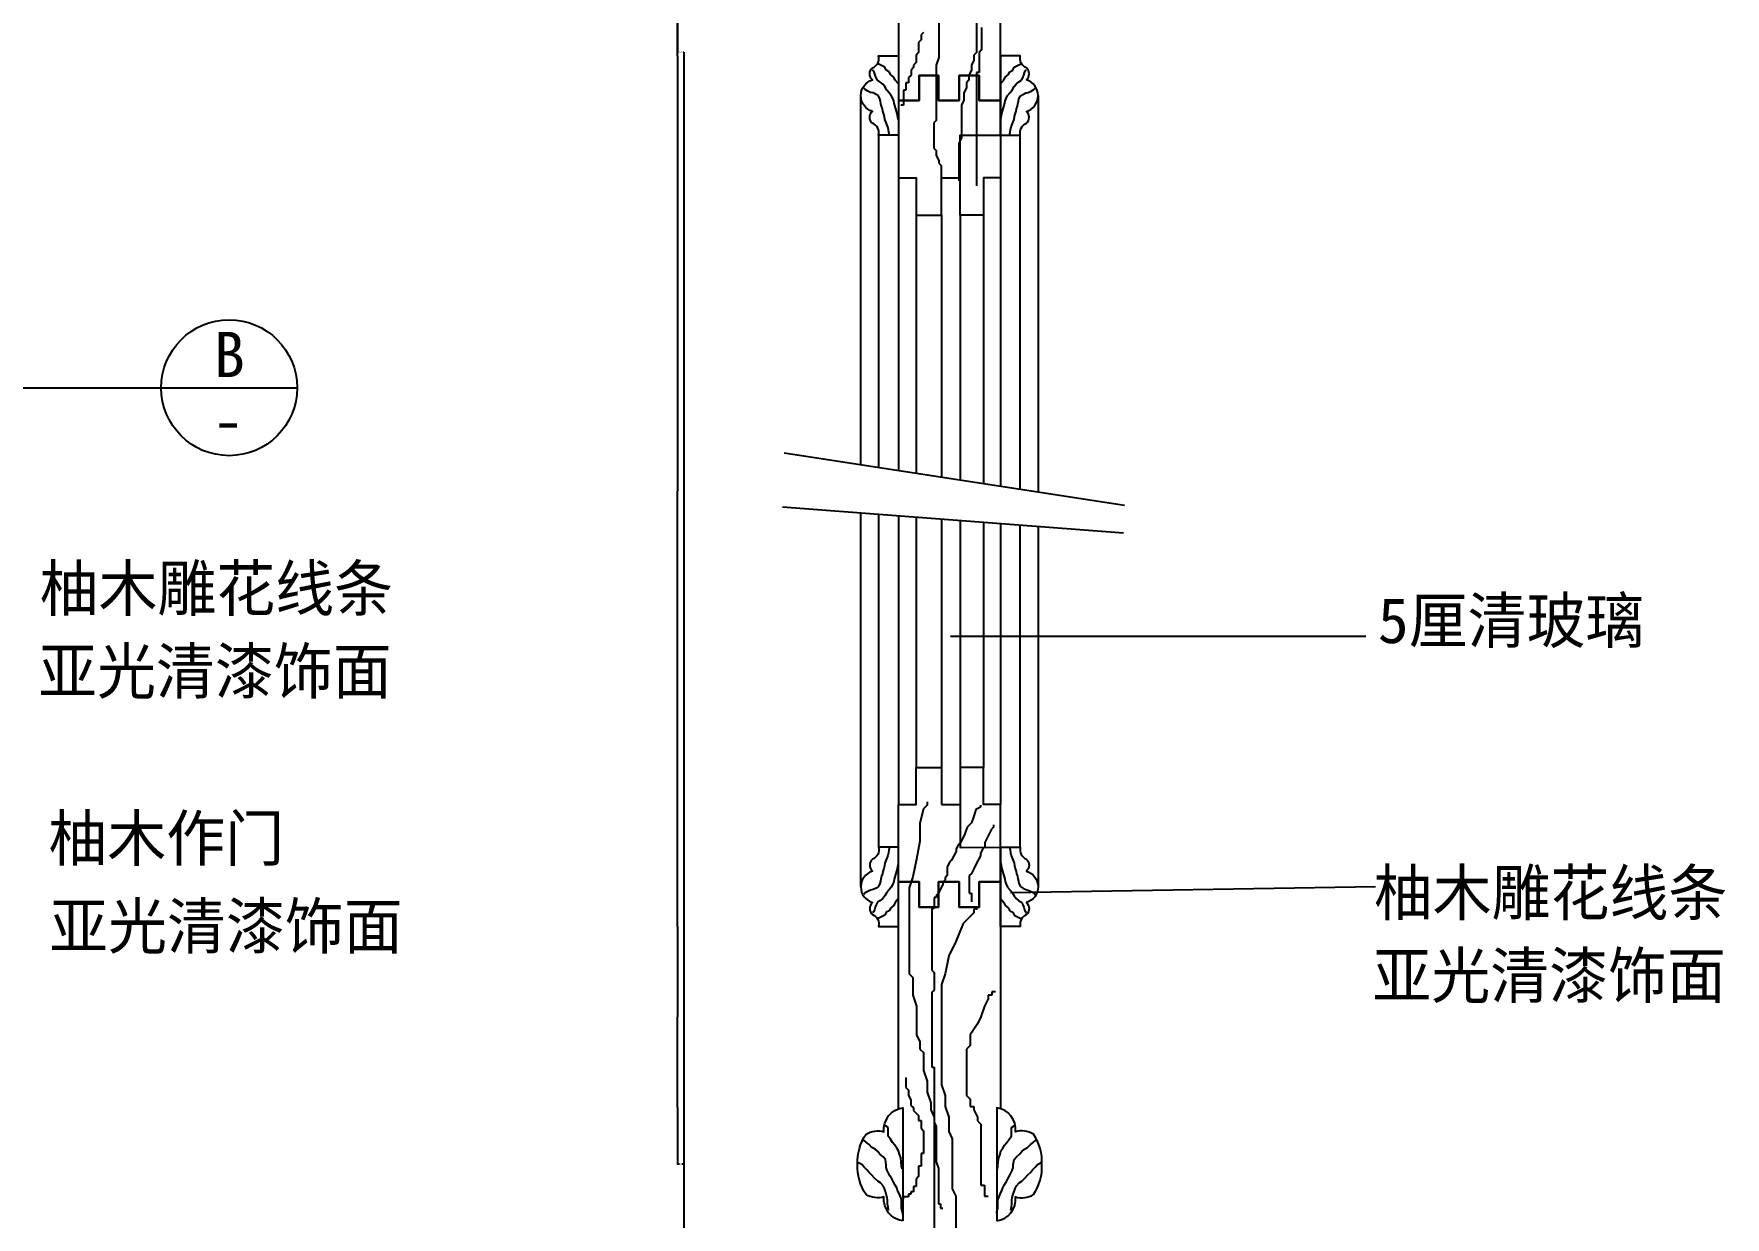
# Model space of a CAD drawing. Header units: metres. Extents: x 394 to 3676, y 649 to 5271.
# Drawn here: x 2168 to 3661, y 2483 to 3528 of the extents above; entities that cross this region are included whole.
import ezdxf

# ---------------------------------------------------------------- set-up
doc = ezdxf.new("R2010")
doc.units = ezdxf.units.M
for name, color, linetype in [('3', 3, 'Continuous'), ('4', 4, 'Continuous'), ('7', 7, 'Continuous'), ('BH', 3, 'Continuous'), ('DIM', 3, 'Continuous'), ('TEXT', 3, 'Continuous')]:
    doc.layers.add(name, color=color, linetype=linetype)
doc.dimstyles.get("Standard").update_dxf_attribs({"dimtxt": 2.5, "dimasz": 2.5, "dimexe": 1.25, "dimexo": 0.625, "dimtad": 1, "dimcen": 2.5, "dimazin": 3, "dimtfac": 1, "dimtmove": 0, "dimatfit": 3})

# ---------------------------------------------------------------- blocks, each defined once
blk = doc.blocks.new('MX10')
at = {"layer": '4'}
blk.add_lwpolyline([(10, 0), (-10, 0), (-10, -5, -0.37), (-6.99, -6.57, 0.44), (-3.97, -6.57, 0.74), (3.97, -6.57, 0.44), (6.99, -6.57, -0.37), (10, -5)], format="xyb", close=True, dxfattribs=at)
blk = doc.blocks.new('*D2')
for p, q in [((2736.28, 5049.67), (2736.28, 3511.47)), ((2736.53, 3511.47), (2737.27, 3511.47)), ((2741.27, 3511.47), (2742.01, 3511.47)), ((2742.26, 1973.26), (2742.26, 3511.47))]:
    blk.add_line(p, q)
at = {"layer": 'Defpoints'}
for p in [(2736.28, 5049.67), (2736.28, 3511.47), (2742.26, 1973.26)]:
    blk.add_point(p, dxfattribs=at)
at = {"layer": 'DIM', "insert": (2739.27, 3511.47), "char_height": 1, "attachment_point": 5}
blk.add_mtext('3100', dxfattribs=at)
blk = doc.blocks.new('*D10')
for p, q in [((2742.26, 3680), (2742.26, 3593.99)), ((2738.27, 3593.99), (2736.03, 3593.99)), ((2736.28, 3507.97), (2736.28, 3593.99)), ((2742.51, 3593.99), (2740.27, 3593.99))]:
    blk.add_line(p, q)
at = {"layer": 'Defpoints'}
for p in [(2742.26, 3680), (2742.26, 3593.99), (2736.28, 3507.97)]:
    blk.add_point(p, dxfattribs=at)
at = {"layer": 'DIM', "insert": (2739.27, 3593.99), "char_height": 1, "attachment_point": 5}
blk.add_mtext('80', dxfattribs=at)
blk = doc.blocks.new('*D13')
for p, q in [((2736.28, 2579.32), (2736.28, 2529.32)), ((2738.27, 2529.32), (2736.03, 2529.32)), ((2742.51, 2529.32), (2740.27, 2529.32)), ((2742.26, 2479.32), (2742.26, 2529.32))]:
    blk.add_line(p, q)
at = {"layer": 'Defpoints'}
for p in [(2736.28, 2579.32), (2742.26, 2529.32), (2742.26, 2479.32)]:
    blk.add_point(p, dxfattribs=at)
at = {"layer": 'DIM', "insert": (2739.27, 2529.32), "char_height": 1, "attachment_point": 5}
blk.add_mtext('50', dxfattribs=at)
blk = doc.blocks.new('*D14')
for p, q in [((2736.28, 2739.32), (2736.28, 2659.32)), ((2736.03, 2659.32), (2735.78, 2659.32)), ((2736.28, 2579.32), (2736.28, 2659.32)), ((2736.28, 2659.32), (2736.28, 2659.32)), ((2736.53, 2659.32), (2736.78, 2659.32))]:
    blk.add_line(p, q)
at = {"layer": 'Defpoints'}
for p in [(2736.28, 2739.32), (2736.28, 2659.32), (2736.28, 2579.32)]:
    blk.add_point(p, dxfattribs=at)
at = {"layer": 'DIM', "insert": (2736.28, 2660.445), "char_height": 1, "attachment_point": 5}
blk.add_mtext('80', dxfattribs=at)
blk = doc.blocks.new('*D16')
for p, q in [((2736.28, 3507.97), (2736.28, 3123.64)), ((2736.03, 3123.64), (2735.78, 3123.64)), ((2736.28, 2739.32), (2736.28, 3123.64)), ((2736.28, 3123.64), (2736.28, 3123.64)), ((2736.53, 3123.64), (2736.78, 3123.64))]:
    blk.add_line(p, q)
at = {"layer": 'Defpoints'}
for p in [(2736.28, 3507.97), (2736.28, 3123.64), (2736.28, 2739.32)]:
    blk.add_point(p, dxfattribs=at)
at = {"layer": 'DIM', "insert": (2736.28, 3124.765), "char_height": 1, "attachment_point": 5}
blk.add_mtext('1650', dxfattribs=at)

msp = doc.modelspace()

# ---------------------------------------------------------------- linework, layer by layer
at = {"layer": '3'}
for p, q in [((2913.97, 3437.96), (2913.97, 3144.72)), ((3038.97, 3125.53), (3038.97, 3437.96)), ((2931.47, 3400.23), (2931.47, 3142.03)), ((3021.47, 3400.23), (3021.47, 3128.22)), ((2947.08, 3367.5), (2947.08, 3139.64)), ((3006.57, 3367.5), (3006.57, 3130.51)), ((2830.58, 3157.51), (3131, 3111.41)), ((2829.14, 3109.73), (3130.02, 3086.89)), ((2913.97, 3103.29), (2913.97, 2809.2)), ((2931.47, 3101.96), (2931.47, 2846.93)), ((2947.08, 3100.78), (2947.08, 2879.65)), ((3006.57, 3096.26), (3006.57, 2879.65)), ((3021.47, 3095.13), (3021.47, 2846.93)), ((3038.97, 2809.2), (3038.97, 3093.8))]:
    msp.add_line(p, q, dxfattribs=at)
at = {"layer": '4'}
for points in [[(2985.08, 3490.71), (3002.6, 3490.71), (3002.6, 3468.58), (3021.47, 3468.58), (3021.47, 3666.37), (2931.47, 3666.37), (2931.47, 3468.58), (2949.59, 3468.58), (2949.59, 3490.71), (2966.74, 3490.71), (2966.74, 3468.58), (2985.08, 3468.58)], [(2969.5, 3400.23), (2985.88, 3400.23), (2985.88, 3438.12), (3021.47, 3437.96), (3021.47, 3468.58), (3002.6, 3468.58), (3002.6, 3490.71), (2985.08, 3490.71), (2985.08, 3468.58), (2966.74, 3468.58), (2966.74, 3490.71), (2949.59, 3490.71), (2949.59, 3468.58), (2931.47, 3468.58), (2931.47, 3400.23), (2947.08, 3400.23), (2947.08, 3367.5), (2969.5, 3367.5)], [(3021.47, 3437.96), (3021.47, 3400.23), (3006.57, 3400.23), (3006.57, 3367.5), (2985.88, 3367.5), (2985.88, 3438.12)], [(2969.5, 2846.93), (2985.88, 2846.93), (2985.88, 2809.04), (3021.47, 2809.2), (3021.47, 2778.58), (3002.6, 2778.58), (3002.6, 2756.44), (2985.08, 2756.44), (2985.08, 2778.58), (2966.74, 2778.58), (2966.74, 2756.44), (2949.59, 2756.44), (2949.59, 2778.58), (2931.47, 2778.58), (2931.47, 2846.93), (2947.08, 2846.93), (2947.08, 2879.65), (2969.5, 2879.65)], [(3021.47, 2809.2), (3021.47, 2846.93), (3006.57, 2846.93), (3006.57, 2879.65), (2985.88, 2879.65), (2985.88, 2809.04)]]:
    msp.add_lwpolyline(points, close=True, dxfattribs=at)
msp.add_lwpolyline([(2931.47, 2578.22), (2931.47, 2778.58), (2949.59, 2778.58), (2949.59, 2756.44), (2966.74, 2756.44), (2966.74, 2778.58), (2985.08, 2778.58), (2985.08, 2756.44), (3002.6, 2756.44), (3002.6, 2778.58), (3021.47, 2778.58), (3021.47, 2578.38)], dxfattribs=at)
for points in [[(2935.26, 2479.2, -0.4), (2918.68, 2500.45, -0.2), (2902.81, 2502.47, -0.16), (2895.31, 2529.2, -0.16), (2902.81, 2555.93, -0.2), (2918.68, 2557.96, -0.4), (2935.26, 2579.2)], [(3018.16, 2479.2, 0.4), (3034.74, 2500.45, 0.2), (3050.61, 2502.47, 0.16), (3058.11, 2529.2, 0.16), (3050.61, 2555.93, 0.2), (3034.74, 2557.96, 0.4), (3018.16, 2579.2)]]:
    msp.add_lwpolyline(points, format="xyb", close=True, dxfattribs=at)
at = {"layer": '7'}
for p, q in [((2898.26, 3147.13), (2898.26, 3472.96)), ((3054.69, 3472.96), (3054.69, 3123.12)), ((2969.5, 3367.5), (2969.5, 3136.2)), ((2985.88, 3367.5), (2985.88, 3133.68)), ((2898.26, 2774.2), (2898.26, 3104.48)), ((2969.5, 3099.08), (2969.5, 2879.65)), ((2985.88, 3097.83), (2985.88, 2879.65)), ((3054.69, 3092.61), (3054.69, 2774.2))]:
    msp.add_line(p, q, dxfattribs=at)
at = {"layer": 'BH'}
for p, q in [((2966.99, 3553.21), (2966.99, 3506.58)), ((3000.33, 3550.99), (3000.33, 3511.02)), ((2953.65, 3528.78), (2951.43, 3526.56)), ((2951.43, 3526.56), (2951.43, 3522.12)), ((3004.78, 3533.23), (3004.78, 3513.24)), ((2949.21, 3511.02), (2946.98, 3508.8)), ((2946.98, 3508.8), (2946.98, 3502.14)), ((2951.43, 3522.12), (2949.21, 3519.9)), ((2949.21, 3519.9), (2949.21, 3511.02)), ((3000.33, 3511.02), (2998.11, 3508.8)), ((2998.11, 3508.8), (2998.11, 3504.36)), ((3004.78, 3513.24), (3002.55, 3511.02)), ((3002.55, 3511.02), (3002.55, 3493.26)), ((2909.49, 3495.24), (2908.62, 3495.67)), ((2910.36, 3493.07), (2909.49, 3495.24)), ((2914.06, 3500.67), (2912.74, 3500.67)), ((2919.34, 3498.03), (2914.06, 3500.67)), ((2920.66, 3495.4), (2919.34, 3498.03)), ((2923.3, 3494.08), (2920.66, 3495.4)), ((2924.61, 3491.44), (2923.3, 3494.08)), ((2944.76, 3497.7), (2942.54, 3495.48)), ((2942.54, 3495.48), (2942.54, 3491.04)), ((2946.98, 3502.14), (2944.76, 3499.92)), ((2944.76, 3499.92), (2944.76, 3497.7)), ((2966.99, 3506.58), (2964.77, 3499.92)), ((2964.77, 3499.92), (2964.77, 3451.07)), ((2995.88, 3495.48), (2993.66, 3491.04)), ((2998.11, 3504.36), (2995.88, 3499.92)), ((2995.88, 3499.92), (2995.88, 3495.48)), ((3028.33, 3491.44), (3029.65, 3494.08)), ((3029.65, 3494.08), (3032.29, 3495.4)), ((3032.29, 3495.4), (3033.61, 3498.03)), ((3033.61, 3498.03), (3038.88, 3500.67)), ((3038.88, 3500.67), (3040.2, 3500.67)), ((3042.59, 3493.07), (3043.45, 3495.24)), ((3043.45, 3495.24), (3044.32, 3495.67)), ((2902.11, 3478.32), (2900.81, 3479.62)), ((2910.8, 3490.9), (2910.36, 3493.07)), ((2911.66, 3488.73), (2910.8, 3490.9)), ((2912.97, 3486.56), (2911.66, 3488.73)), ((2915.14, 3485.26), (2912.97, 3486.56)), ((2917.74, 3483.09), (2915.14, 3485.26)), ((2919.48, 3480.92), (2917.74, 3483.09)), ((2921.22, 3477.88), (2919.48, 3480.92)), ((2927.25, 3489.26), (2924.61, 3491.44)), ((2928.57, 3486.62), (2927.25, 3489.26)), ((2931.18, 3483.56), (2928.57, 3486.62)), ((2938.09, 3484.38), (2938.09, 3477.72)), ((2940.32, 3484.38), (2938.09, 3484.38)), ((2942.54, 3491.04), (2940.32, 3488.82)), ((2940.32, 3488.82), (2940.32, 3484.38)), ((2991.44, 3479.94), (2989.22, 3475.5)), ((2993.66, 3486.6), (2991.44, 3484.38)), ((2991.44, 3484.38), (2991.44, 3479.94)), ((2993.66, 3491.04), (2993.66, 3486.6)), ((3000.33, 3493.26), (3000.33, 3393.34)), ((3002.55, 3493.26), (3000.33, 3493.26)), ((3021.77, 3483.56), (3024.38, 3486.62)), ((3024.38, 3486.62), (3025.69, 3489.26)), ((3025.69, 3489.26), (3028.33, 3491.44)), ((3031.73, 3477.88), (3033.47, 3480.92)), ((3033.47, 3480.92), (3035.2, 3483.09)), ((3035.2, 3483.09), (3037.81, 3485.26)), ((3037.81, 3485.26), (3039.98, 3486.56)), ((3039.98, 3486.56), (3041.28, 3488.73)), ((3041.28, 3488.73), (3042.15, 3490.9)), ((3042.15, 3490.9), (3042.59, 3493.07)), ((3050.84, 3478.32), (3052.14, 3479.62)), ((2904.28, 3477.02), (2902.11, 3478.32)), ((2906.89, 3475.71), (2904.28, 3477.02)), ((2909.06, 3475.28), (2906.89, 3475.71)), ((2911.66, 3473.98), (2909.06, 3475.28)), ((2913.84, 3472.68), (2911.66, 3473.98)), ((2915.14, 3470.07), (2913.84, 3472.68)), ((2915.57, 3467.91), (2915.14, 3470.07)), ((2916.01, 3465.74), (2915.57, 3467.91)), ((2916.44, 3463.57), (2916.01, 3465.74)), ((2917.31, 3461.4), (2916.44, 3463.57)), ((2922.96, 3475.71), (2921.22, 3477.88)), ((2925.13, 3473.11), (2922.96, 3475.71)), ((2926.43, 3470.51), (2925.13, 3473.11)), ((2927.3, 3468.34), (2926.43, 3470.51)), ((2927.73, 3466.17), (2927.3, 3468.34)), ((2930.34, 3457.06), (2927.73, 3466.17)), ((2935.87, 3464.39), (2933.65, 3464.39)), ((2935.87, 3477.72), (2935.87, 3464.39)), ((2938.09, 3477.72), (2935.87, 3477.72)), ((2989.22, 3468.84), (2986.99, 3464.39)), ((2986.99, 3464.39), (2986.99, 3435.53)), ((2989.22, 3475.5), (2989.22, 3468.84)), ((3022.61, 3457.06), (3025.21, 3466.17)), ((3025.21, 3466.17), (3025.65, 3468.34)), ((3025.65, 3468.34), (3026.52, 3470.51)), ((3026.52, 3470.51), (3027.82, 3473.11)), ((3027.82, 3473.11), (3029.99, 3475.71)), ((3029.99, 3475.71), (3031.73, 3477.88)), ((3035.64, 3461.4), (3036.51, 3463.57)), ((3036.51, 3463.57), (3036.94, 3465.74)), ((3036.94, 3465.74), (3037.37, 3467.91)), ((3037.37, 3467.91), (3037.81, 3470.07)), ((3037.81, 3470.07), (3039.11, 3472.68)), ((3039.11, 3472.68), (3041.28, 3473.98)), ((3041.28, 3473.98), (3043.89, 3475.28)), ((3043.89, 3475.28), (3046.06, 3475.71)), ((3046.06, 3475.71), (3048.67, 3477.02)), ((3048.67, 3477.02), (3050.84, 3478.32)), ((2917.74, 3459.23), (2917.31, 3461.4)), ((2918.61, 3456.63), (2917.74, 3459.23)), ((2919.05, 3454.46), (2918.61, 3456.63)), ((2919.48, 3451.85), (2919.05, 3454.46)), ((2920.35, 3449.68), (2919.48, 3451.85)), ((2921.22, 3447.51), (2920.35, 3449.68)), ((2930.77, 3454.02), (2930.34, 3457.06)), ((2931.21, 3451.85), (2930.77, 3454.02)), ((2964.77, 3451.07), (2962.54, 3448.85)), ((2962.54, 3448.85), (2962.54, 3426.65)), ((3021.74, 3451.85), (3022.17, 3454.02)), ((3022.17, 3454.02), (3022.61, 3457.06)), ((3031.73, 3447.51), (3032.6, 3449.68)), ((3032.6, 3449.68), (3033.47, 3451.85)), ((3033.47, 3451.85), (3033.9, 3454.46)), ((3033.9, 3454.46), (3034.33, 3456.63)), ((3034.33, 3456.63), (3035.2, 3459.23)), ((3035.2, 3459.23), (3035.64, 3461.4)), ((2922.09, 3445.35), (2921.22, 3447.51)), ((2922.52, 3442.74), (2922.09, 3445.35)), ((2922.96, 3440.57), (2922.52, 3442.74)), ((2923.39, 3437.97), (2922.96, 3440.57)), ((2986.99, 3435.53), (2984.77, 3431.09)), ((3029.56, 3437.97), (3029.99, 3440.57)), ((3029.99, 3440.57), (3030.43, 3442.74)), ((3030.43, 3442.74), (3030.86, 3445.35)), ((3030.86, 3445.35), (3031.73, 3447.51)), ((2962.54, 3426.65), (2964.77, 3424.43)), ((2964.77, 3424.43), (2964.77, 3419.99)), ((2964.77, 3419.99), (2966.99, 3415.55)), ((2984.77, 3431.09), (2984.77, 3397.78)), ((2966.99, 3415.55), (2966.99, 3413.33)), ((2966.99, 3413.33), (2969.21, 3411.11)), ((2969.21, 3411.11), (2969.21, 3400)), ((2953.58, 2843.13), (2950.41, 2830.46)), ((2956.74, 2846.29), (2953.58, 2843.13)), ((2956.74, 2849.46), (2956.74, 2846.29)), ((2997.87, 2836.72), (2995.92, 2830.89)), ((2999.82, 2842.55), (2997.87, 2836.72)), ((3003.71, 2844.5), (2999.82, 2842.55)), ((3003.71, 2846.44), (3003.71, 2844.5)), ((2950.41, 2830.46), (2950.41, 2814.63)), ((2992.03, 2827), (2990.08, 2821.16)), ((2995.92, 2830.89), (2992.03, 2827)), ((3013.44, 2825.05), (3011.5, 2821.16)), ((3015.39, 2827), (3013.44, 2825.05)), ((3015.39, 2828.94), (3015.39, 2827)), ((2922.96, 2806.58), (2922.52, 2804.41)), ((2923.39, 2809.19), (2922.96, 2806.58)), ((2950.41, 2814.63), (2947.24, 2798.81)), ((2984.24, 2811.44), (2982.3, 2807.55)), ((2982.3, 2807.55), (2982.3, 2805.6)), ((2986.19, 2813.38), (2984.24, 2811.44)), ((2988.14, 2817.27), (2986.19, 2813.38)), ((2990.08, 2821.16), (2988.14, 2817.27)), ((3005.66, 2807.55), (3003.71, 2803.66)), ((3007.6, 2809.49), (3005.66, 2807.55)), ((3011.5, 2821.16), (3007.6, 2813.38)), ((3007.6, 2813.38), (3007.6, 2809.49)), ((3029.56, 2809.19), (3029.99, 2806.58)), ((3029.99, 2806.58), (3030.43, 2804.41)), ((2919.05, 2792.7), (2918.61, 2790.53)), ((2919.48, 2795.3), (2919.05, 2792.7)), ((2920.35, 2797.47), (2919.48, 2795.3)), ((2921.22, 2799.64), (2920.35, 2797.47)), ((2922.09, 2801.81), (2921.22, 2799.64)), ((2922.52, 2804.41), (2922.09, 2801.81)), ((2930.77, 2793.13), (2930.34, 2790.1)), ((2931.21, 2795.3), (2930.77, 2793.13)), ((2947.24, 2798.81), (2944.07, 2782.98)), ((2976.45, 2795.88), (2974.51, 2791.99)), ((2974.51, 2791.99), (2974.51, 2784.21)), ((2978.4, 2797.83), (2976.45, 2795.88)), ((2980.35, 2801.72), (2978.4, 2797.83)), ((2982.3, 2805.6), (2980.35, 2801.72)), ((2999.82, 2793.94), (2997.87, 2790.05)), ((3001.76, 2797.83), (2999.82, 2793.94)), ((3003.71, 2801.72), (3001.76, 2797.83)), ((3003.71, 2803.66), (3003.71, 2801.72)), ((3021.74, 2795.3), (3022.17, 2793.13)), ((3022.17, 2793.13), (3022.61, 2790.1)), ((3030.43, 2804.41), (3030.86, 2801.81)), ((3030.86, 2801.81), (3031.73, 2799.64)), ((3031.73, 2799.64), (3032.6, 2797.47)), ((3032.6, 2797.47), (3033.47, 2795.3)), ((3033.47, 2795.3), (3033.9, 2792.7)), ((3033.9, 2792.7), (3034.33, 2790.53)), ((2915.14, 2777.08), (2913.84, 2774.48)), ((2915.57, 2779.25), (2915.14, 2777.08)), ((2916.01, 2781.42), (2915.57, 2779.25)), ((2916.44, 2783.59), (2916.01, 2781.42)), ((2917.31, 2785.76), (2916.44, 2783.59)), ((2917.74, 2787.93), (2917.31, 2785.76)), ((2918.61, 2790.53), (2917.74, 2787.93)), ((2927.3, 2778.82), (2926.43, 2776.65)), ((2927.73, 2780.99), (2927.3, 2778.82)), ((2930.34, 2790.1), (2927.73, 2780.99)), ((2944.07, 2782.98), (2940.9, 2773.48)), ((2972.56, 2780.32), (2970.61, 2778.38)), ((2970.61, 2778.38), (2970.61, 2776.43)), ((2974.51, 2784.21), (2972.56, 2782.27)), ((2972.56, 2782.27), (2972.56, 2780.32)), ((2995.92, 2786.16), (2993.98, 2784.21)), ((2993.98, 2784.21), (2993.98, 2768.66)), ((2997.87, 2790.05), (2995.92, 2786.16)), ((3022.61, 2790.1), (3025.21, 2780.99)), ((3025.21, 2780.99), (3025.65, 2778.82)), ((3025.65, 2778.82), (3026.52, 2776.65)), ((3034.33, 2790.53), (3035.2, 2787.93)), ((3035.2, 2787.93), (3035.64, 2785.76)), ((3035.64, 2785.76), (3036.51, 2783.59)), ((3036.51, 2783.59), (3036.94, 2781.42)), ((3036.94, 2781.42), (3037.37, 2779.25)), ((3037.37, 2779.25), (3037.81, 2777.08)), ((3037.81, 2777.08), (3039.11, 2774.48)), ((2902.11, 2768.84), (2900.81, 2767.54)), ((2904.28, 2770.14), (2902.11, 2768.84)), ((2906.89, 2771.44), (2904.28, 2770.14)), ((2909.06, 2771.88), (2906.89, 2771.44)), ((2911.66, 2773.18), (2909.06, 2771.88)), ((2913.84, 2774.48), (2911.66, 2773.18)), ((2915.14, 2761.9), (2912.97, 2760.6)), ((2917.74, 2764.07), (2915.14, 2761.9)), ((2919.48, 2766.24), (2917.74, 2764.07)), ((2921.22, 2769.27), (2919.48, 2766.24)), ((2922.96, 2771.44), (2921.22, 2769.27)), ((2925.13, 2774.04), (2922.96, 2771.44)), ((2926.43, 2776.65), (2925.13, 2774.04)), ((2931.18, 2763.6), (2928.57, 2760.53)), ((2940.9, 2773.48), (2940.9, 2697.5)), ((2962.83, 2764.77), (2962.83, 2755.04)), ((2964.77, 2764.77), (2962.83, 2764.77)), ((2966.72, 2768.66), (2964.77, 2766.71)), ((2964.77, 2766.71), (2964.77, 2764.77)), ((2968.67, 2772.55), (2966.72, 2768.66)), ((2970.61, 2776.43), (2968.67, 2772.55)), ((2993.98, 2768.66), (2995.92, 2768.66)), ((2995.92, 2768.66), (2995.92, 2760.88)), ((3021.77, 2763.6), (3024.38, 2760.53)), ((3026.52, 2776.65), (3027.82, 2774.04)), ((3027.82, 2774.04), (3029.99, 2771.44)), ((3029.99, 2771.44), (3031.73, 2769.27)), ((3031.73, 2769.27), (3033.47, 2766.24)), ((3033.47, 2766.24), (3035.2, 2764.07)), ((3035.2, 2764.07), (3037.81, 2761.9)), ((3037.81, 2761.9), (3039.98, 2760.6)), ((3039.11, 2774.48), (3041.28, 2773.18)), ((3041.28, 2773.18), (3043.89, 2771.88)), ((3043.89, 2771.88), (3046.06, 2771.44)), ((3046.06, 2771.44), (3048.67, 2770.14)), ((3048.67, 2770.14), (3050.84, 2768.84)), ((3050.84, 2768.84), (3052.14, 2767.54)), ((2909.49, 2751.92), (2908.62, 2751.48)), ((2910.36, 2754.09), (2909.49, 2751.92)), ((2910.8, 2756.26), (2910.36, 2754.09)), ((2911.66, 2758.43), (2910.8, 2756.26)), ((2912.97, 2760.6), (2911.66, 2758.43)), ((2919.34, 2749.12), (2914.06, 2746.49)), ((2920.66, 2751.76), (2919.34, 2749.12)), ((2923.3, 2753.08), (2920.66, 2751.76)), ((2924.61, 2755.71), (2923.3, 2753.08)), ((2927.25, 2757.9), (2924.61, 2755.71)), ((2928.57, 2760.53), (2927.25, 2757.9)), ((2960.88, 2755.04), (2960.88, 2700.59)), ((2962.83, 2755.04), (2960.88, 2755.04)), ((2994.77, 2748.15), (2988.44, 2741.82)), ((2997.94, 2751.32), (2994.77, 2748.15)), ((3001.11, 2754.48), (2997.94, 2754.48)), ((2997.94, 2754.48), (2997.94, 2751.32)), ((3024.38, 2760.53), (3025.69, 2757.9)), ((3025.69, 2757.9), (3028.33, 2755.71)), ((3028.33, 2755.71), (3029.65, 2753.08)), ((3029.65, 2753.08), (3032.29, 2751.76)), ((3032.29, 2751.76), (3033.61, 2749.12)), ((3033.61, 2749.12), (3038.88, 2746.49)), ((3039.98, 2760.6), (3041.28, 2758.43)), ((3041.28, 2758.43), (3042.15, 2756.26)), ((3042.15, 2756.26), (3042.59, 2754.09)), ((3042.59, 2754.09), (3043.45, 2751.92)), ((3043.45, 2751.92), (3044.32, 2751.48)), ((2914.06, 2746.49), (2912.74, 2746.49)), ((2988.44, 2741.82), (2982.1, 2725.99)), ((3038.88, 2746.49), (3040.2, 2746.49)), ((2982.1, 2725.99), (2975.76, 2713.33)), ((2975.76, 2713.33), (2972.59, 2697.5)), ((2940.9, 2697.5), (2944.07, 2694.33)), ((2944.07, 2694.33), (2944.07, 2678.51)), ((2960.88, 2700.59), (2962.83, 2698.65)), ((2962.83, 2698.65), (2962.83, 2683.09)), ((2972.59, 2697.5), (2969.42, 2688)), ((2969.42, 2688), (2969.42, 2599.36)), ((2944.07, 2678.51), (2947.24, 2669.01)), ((2962.83, 2683.09), (2960.88, 2681.15)), ((2960.88, 2681.15), (2960.88, 2615.03)), ((3010.62, 2675.34), (3007.45, 2669.01)), ((3010.62, 2678.51), (3010.62, 2675.34)), ((3013.79, 2678.51), (3010.62, 2678.51)), ((3013.79, 2681.67), (3013.79, 2678.51)), ((3016.96, 2681.67), (3013.79, 2681.67)), ((2947.24, 2669.01), (2947.24, 2643.68)), ((3004.28, 2659.51), (3001.11, 2653.18)), ((3007.45, 2669.01), (3004.28, 2659.51)), ((2947.24, 2643.68), (2950.41, 2637.35)), ((3001.11, 2653.18), (2994.77, 2643.68)), ((2994.77, 2643.68), (2994.77, 2634.18)), ((2950.41, 2637.35), (2950.41, 2631.02)), ((2950.41, 2631.02), (2953.58, 2627.85)), ((2953.58, 2627.85), (2953.58, 2612.02)), ((2994.77, 2634.18), (2991.61, 2631.02)), ((2991.61, 2631.02), (2991.61, 2589.86)), ((2960.88, 2615.03), (2962.83, 2615.03)), ((2962.83, 2615.03), (2962.83, 2566.41)), ((2937.95, 2605.92), (2937.95, 2596.95)), ((2953.58, 2612.02), (2956.74, 2602.53)), ((2956.74, 2602.53), (2956.74, 2593.03)), ((2969.42, 2599.36), (2972.59, 2589.86)), ((2937.95, 2596.95), (2940.2, 2594.71)), ((2940.2, 2594.71), (2940.2, 2590.22)), ((2940.2, 2590.22), (2942.44, 2585.74)), ((2942.44, 2585.74), (2942.44, 2581.25)), ((2956.74, 2593.03), (2959.91, 2583.53)), ((2959.91, 2583.53), (2959.91, 2577.2)), ((2972.59, 2589.86), (2972.59, 2580.37)), ((2991.61, 2589.86), (2994.77, 2586.7)), ((2994.77, 2586.7), (2994.77, 2580.37)), ((2942.44, 2581.25), (2944.69, 2579.01)), ((2944.69, 2579.01), (2944.69, 2576.77)), ((2944.69, 2576.77), (2946.93, 2574.53)), ((2946.93, 2574.53), (2949.18, 2572.29)), ((2949.18, 2572.29), (2949.18, 2567.8)), ((2949.18, 2567.8), (2951.42, 2567.8)), ((2951.42, 2567.8), (2951.42, 2561.08)), ((2959.91, 2577.2), (2963.08, 2570.87)), ((2963.08, 2570.87), (2963.08, 2453.74)), ((2972.59, 2580.37), (2975.76, 2570.87)), ((2975.76, 2570.87), (2975.76, 2558.21)), ((2994.77, 2580.37), (2997.94, 2580.37)), ((2997.94, 2580.37), (2997.94, 2577.2)), ((2997.94, 2577.2), (3001.11, 2570.87)), ((3001.11, 2570.87), (3001.11, 2567.7)), ((2919.91, 2563.3), (2919.11, 2563.7)), ((2922.3, 2561.71), (2919.91, 2563.3)), ((2922.3, 2554.15), (2922.3, 2561.71)), ((2924.29, 2551.36), (2922.3, 2554.15)), ((2951.42, 2561.08), (2953.66, 2558.83)), ((2953.66, 2558.83), (2953.66, 2538.65)), ((2962.83, 2566.41), (2964.77, 2562.52)), ((2964.77, 2562.52), (2964.77, 2531.41)), ((2975.76, 2558.21), (2978.93, 2551.87)), ((3001.11, 2567.7), (3004.28, 2564.54)), ((3004.28, 2564.54), (3004.28, 2510.72)), ((3029.13, 2551.36), (3031.12, 2554.15)), ((3031.12, 2561.71), (3033.51, 2563.3)), ((3031.12, 2554.15), (3031.12, 2561.71)), ((3033.51, 2563.3), (3034.31, 2563.7)), ((2900.78, 2550.56), (2900.78, 2550.96)), ((2903.17, 2548.57), (2900.78, 2550.56)), ((2905.56, 2546.58), (2903.17, 2548.57)), ((2907.95, 2544.19), (2905.56, 2546.58)), ((2910.74, 2542.6), (2907.95, 2544.19)), ((2913.13, 2540.61), (2910.74, 2542.6)), ((2915.13, 2538.22), (2913.13, 2540.61)), ((2917.92, 2535.83), (2915.13, 2538.22)), ((2926.29, 2548.57), (2924.29, 2551.36)), ((2928.28, 2546.19), (2926.29, 2548.57)), ((2929.87, 2543.4), (2928.28, 2546.19)), ((2931.47, 2541.01), (2929.87, 2543.4)), ((2932.26, 2538.22), (2931.47, 2541.01)), ((2933.46, 2535.04), (2932.26, 2538.22)), ((2951.42, 2538.65), (2951.42, 2527.44)), ((2953.66, 2538.65), (2951.42, 2538.65)), ((2978.93, 2551.87), (2978.93, 2507.55)), ((3019.96, 2535.04), (3021.16, 2538.22)), ((3021.16, 2538.22), (3021.95, 2541.01)), ((3021.95, 2541.01), (3023.55, 2543.4)), ((3023.55, 2543.4), (3025.14, 2546.19)), ((3025.14, 2546.19), (3027.13, 2548.57)), ((3027.13, 2548.57), (3029.13, 2551.36)), ((3035.5, 2535.83), (3038.29, 2538.22)), ((3038.29, 2538.22), (3040.29, 2540.61)), ((3040.29, 2540.61), (3042.68, 2542.6)), ((3042.68, 2542.6), (3045.47, 2544.19)), ((3045.47, 2544.19), (3047.86, 2546.58)), ((3047.86, 2546.58), (3050.25, 2548.57)), ((3050.25, 2548.57), (3052.64, 2550.56)), ((3052.64, 2550.56), (3052.64, 2550.96)), ((2896.79, 2530.26), (2895.2, 2531.45)), ((2899.18, 2529.07), (2896.79, 2530.26)), ((2901.18, 2526.68), (2899.18, 2529.07)), ((2903.57, 2524.29), (2901.18, 2526.68)), ((2905.56, 2521.9), (2903.57, 2524.29)), ((2919.91, 2533.45), (2917.92, 2535.83)), ((2920.71, 2528.67), (2919.91, 2533.45)), ((2920.71, 2526.28), (2920.71, 2528.67)), ((2921.5, 2523.89), (2920.71, 2526.28)), ((2922.7, 2521.5), (2921.5, 2523.89)), ((2933.86, 2531.45), (2933.46, 2535.04)), ((2934.26, 2527.47), (2933.86, 2531.45)), ((2934.65, 2525.08), (2934.26, 2527.47)), ((2949.18, 2527.44), (2949.18, 2518.48)), ((2951.42, 2527.44), (2949.18, 2527.44)), ((2964.77, 2531.41), (2966.72, 2525.57)), ((2966.72, 2525.57), (2966.72, 2494.46)), ((3018.77, 2525.08), (3019.16, 2527.47)), ((3019.16, 2527.47), (3019.56, 2531.45)), ((3019.56, 2531.45), (3019.96, 2535.04)), ((3030.72, 2521.5), (3031.92, 2523.89)), ((3031.92, 2523.89), (3032.71, 2526.28)), ((3032.71, 2528.67), (3033.51, 2533.45)), ((3032.71, 2526.28), (3032.71, 2528.67)), ((3033.51, 2533.45), (3035.5, 2535.83)), ((3047.86, 2521.9), (3049.85, 2524.29)), ((3049.85, 2524.29), (3052.24, 2526.68)), ((3052.24, 2526.68), (3054.24, 2529.07)), ((3054.24, 2529.07), (3056.63, 2530.26)), ((3056.63, 2530.26), (3058.22, 2531.45)), ((2907.95, 2519.51), (2905.56, 2521.9)), ((2910.34, 2517.12), (2907.95, 2519.51)), ((2913.13, 2514.34), (2910.34, 2517.12)), ((2915.52, 2512.74), (2913.13, 2514.34)), ((2917.92, 2510.35), (2915.52, 2512.74)), ((2919.11, 2507.97), (2917.92, 2510.35)), ((2923.89, 2519.11), (2922.7, 2521.5)), ((2925.49, 2516.33), (2923.89, 2519.11)), ((2926.68, 2513.94), (2925.49, 2516.33)), ((2928.68, 2510.75), (2926.68, 2513.94)), ((2929.87, 2508.36), (2928.68, 2510.75)), ((2930.67, 2505.97), (2929.87, 2508.36)), ((2946.93, 2509.51), (2944.69, 2509.51)), ((2944.69, 2509.51), (2944.69, 2505.02)), ((2949.18, 2518.48), (2946.93, 2516.23)), ((2946.93, 2516.23), (2946.93, 2509.51)), ((3004.28, 2510.72), (3007.45, 2510.72)), ((3007.45, 2510.72), (3007.45, 2501.22)), ((3022.75, 2505.97), (3023.55, 2508.36)), ((3023.55, 2508.36), (3024.74, 2510.75)), ((3024.74, 2510.75), (3026.74, 2513.94)), ((3026.74, 2513.94), (3027.93, 2516.33)), ((3027.93, 2516.33), (3029.53, 2519.11)), ((3029.53, 2519.11), (3030.72, 2521.5)), ((3034.31, 2507.97), (3035.5, 2510.35)), ((3035.5, 2510.35), (3037.9, 2512.74)), ((3037.9, 2512.74), (3040.29, 2514.34)), ((3040.29, 2514.34), (3043.08, 2517.12)), ((3043.08, 2517.12), (3045.47, 2519.51)), ((3045.47, 2519.51), (3047.86, 2521.9)), ((2919.91, 2505.18), (2919.11, 2507.97)), ((2920.71, 2502.79), (2919.91, 2505.18)), ((2921.5, 2500), (2920.71, 2502.79)), ((2921.9, 2497.61), (2921.5, 2500)), ((2921.9, 2494.03), (2921.9, 2497.61)), ((2922.3, 2491.64), (2921.9, 2494.03)), ((2932.26, 2502.79), (2930.67, 2505.97)), ((2933.46, 2500), (2932.26, 2502.79)), ((2934.26, 2497.61), (2933.46, 2500)), ((2935.71, 2498.3), (2933.46, 2498.3)), ((2934.26, 2490.45), (2934.26, 2497.61)), ((2940.2, 2500.54), (2935.71, 2500.54)), ((2935.71, 2500.54), (2935.71, 2498.3)), ((2940.2, 2502.78), (2940.2, 2500.54)), ((2942.44, 2502.78), (2940.2, 2502.78)), ((2942.44, 2505.02), (2942.44, 2502.78)), ((2944.69, 2505.02), (2942.44, 2505.02)), ((2966.72, 2494.46), (2968.67, 2494.46)), ((2968.67, 2494.46), (2968.67, 2490.57)), ((2978.93, 2507.55), (2982.1, 2501.22)), ((2982.1, 2501.22), (2982.1, 2403.08)), ((3007.45, 2501.22), (3010.62, 2501.22)), ((3019.16, 2497.61), (3019.96, 2500)), ((3019.16, 2490.45), (3019.16, 2497.61)), ((3019.96, 2500), (3021.16, 2502.79)), ((3021.16, 2502.79), (3022.75, 2505.97)), ((3031.12, 2491.64), (3031.52, 2494.03)), ((3031.52, 2497.61), (3031.92, 2500)), ((3031.52, 2494.03), (3031.52, 2497.61)), ((3031.92, 2500), (3032.71, 2502.79)), ((3032.71, 2502.79), (3033.51, 2505.18)), ((3033.51, 2505.18), (3034.31, 2507.97)), ((2922.7, 2488.86), (2922.3, 2491.64)), ((2935.05, 2487.26), (2934.26, 2490.45)), ((2935.45, 2484.87), (2935.05, 2487.26)), ((2968.67, 2490.57), (2970.61, 2490.57)), ((3018.16, 2486.03), (3018.37, 2487.26)), ((3018.37, 2487.26), (3019.16, 2490.45)), ((3030.72, 2488.86), (3031.12, 2491.64))]:
    msp.add_line(p, q, dxfattribs=at)
at = {"layer": 'DIM'}
msp.add_line((559.65, 3215), (2400.66, 3215), dxfattribs=at)
msp.add_circle((2340.66, 3215), 60, dxfattribs=at)

# ---------------------------------------------------------------- block references
at = {"layer": '4', "yscale": 3.5, "zscale": 3.5}
for p, xscale, rotation in [((2931.47, 3472.96), -3.5, 270), ((3021.47, 3472.96), 3.5, 90), ((2931.47, 2774.2), 3.5, 270), ((3021.47, 2774.2), -3.5, 90)]:
    msp.add_blockref('MX10', p, dxfattribs=dict(at, xscale=xscale, rotation=rotation))

# ---------------------------------------------------------------- texts
at = {"layer": 'DIM'}
for s, p in [('B', (2327.27, 3224.34)), ('-', (2326.15, 3166.28))]:
    msp.add_text(s, height=40, dxfattribs=at).set_placement(p)
at = {"layer": 'TEXT'}
for s, p in [('柚木雕花线条', (2173.35, 3017.84)), ('5厘清玻璃', (3354.59, 2989.49)), ('亚光清漆饰面', (2172.16, 2944.7)), ('柚木作门', (2181.13, 2797.15)), ('柚木雕花线条', (3351.01, 2749.12)), ('亚光清漆饰面', (2181.86, 2719.57)), ('亚光清漆饰面', (3349.82, 2675.97))]:
    msp.add_text(s, height=40, dxfattribs=at).set_placement(p)

# ---------------------------------------------------------------- dimensions: what is measured, and where the dimension line sits
at = {"layer": 'DIM'}
for base, p1, p2, text, picture, middle in [((2736.28, 3511.47), (2736.28, 5049.67), (2742.26, 1973.26), '3100', '*D2', (2739.27, 3511.47)), ((2742.26, 3593.99), (2742.26, 3680), (2736.28, 3507.97), '80', '*D10', (2739.27, 3593.99)), ((2736.28, 3123.64), (2736.28, 2739.32), (2736.28, 3507.97), '1650', '*D16', (2736.28, 3124.765)), ((2736.28, 2659.32), (2736.28, 2739.32), (2736.28, 2579.32), '80', '*D14', (2736.28, 2660.445)), ((2742.26, 2529.32), (2742.26, 2479.32), (2736.28, 2579.32), '50', '*D13', (2739.27, 2529.32))]:
    dim = msp.add_linear_dim(base=base, p1=p1, p2=p2, text=text, dimstyle='Standard', dxfattribs=at)
    dim.commit()
    dim.dimension.update_dxf_attribs({"geometry": picture, "text_midpoint": middle})

# ---------------------------------------------------------------- leaders
for points in [[(2977.46, 2995.74), (3343.92, 2995.74)], [(3030.37, 2769.34), (3352.44, 2774.66)]]:
    msp.add_leader(points, dimstyle='Standard', dxfattribs=at)

doc.saveas('drawing.dxf')
